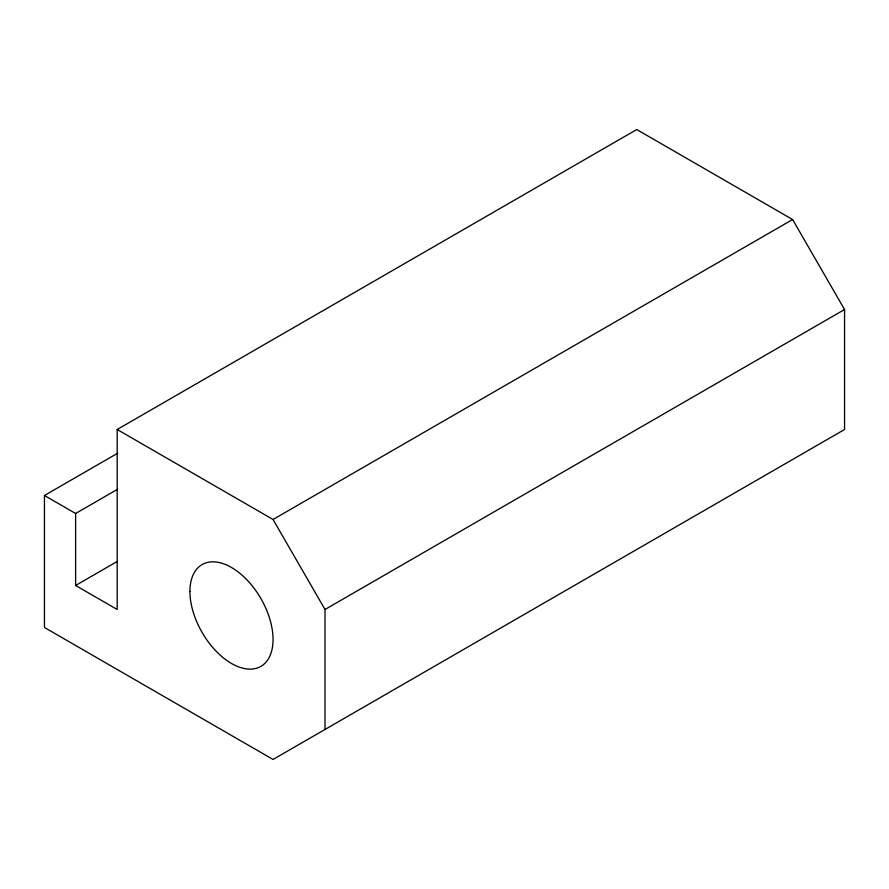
<?xml version="1.0" encoding="UTF-8"?>
<svg xmlns="http://www.w3.org/2000/svg" width="889" height="889" viewBox="0 0 889 889"><rect width="100%" height="100%" fill="white"/><g stroke="black" fill="none" stroke-linecap="round" stroke-linejoin="round"><path stroke-width="1.33" d="M117.715 489.183L75.621 513.486L75.621 585.484L117.181 609.476L117.181 429.498L636.735 129.538L792.599 219.527L844.55 309.516L844.55 429.498L273.045 759.462L44.45 627.478L44.45 495.495L117.815 453.134M75.621 585.484L117.181 561.481M117.181 429.498L273.045 519.487L792.599 219.527M325.007 729.458L325.007 609.476L844.55 309.516M44.45 495.495L75.621 513.486M273.045 519.487L325.007 609.476M189.924 591.474A58.785 33.938 60 0 0 252.265 669.039A58.785 33.938 60 0 0 252.265 585.907A58.785 33.938 60 0 0 189.924 591.474"/></g></svg>
